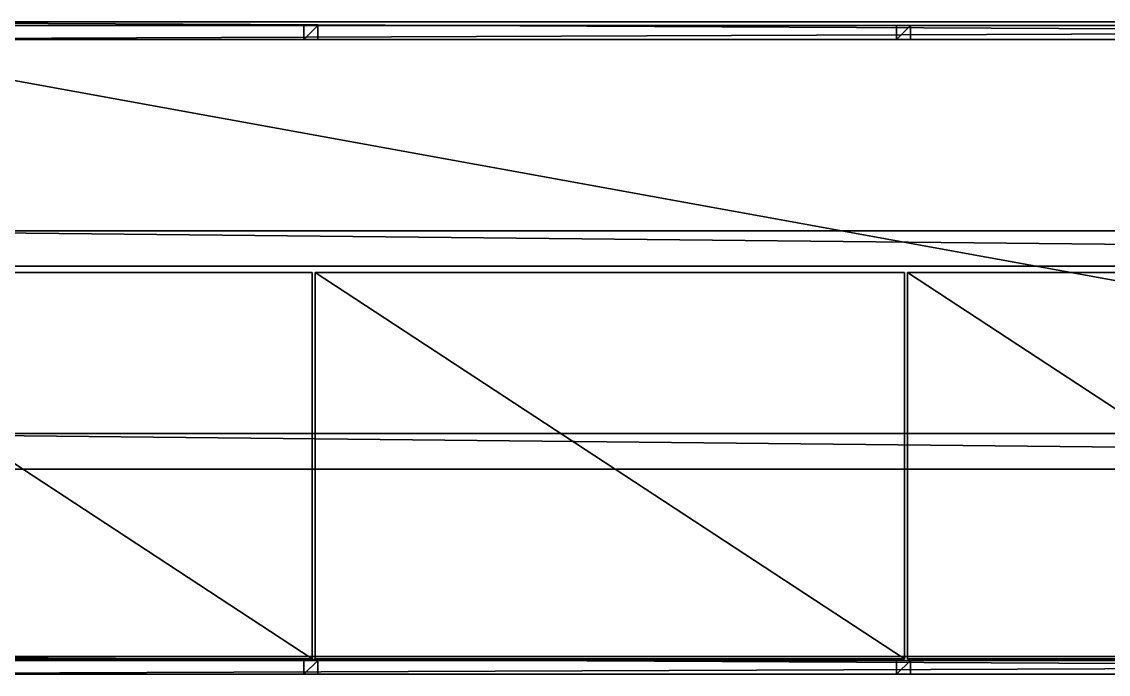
# Model space of a CAD drawing. Header units: millimetres. Extents: x -3100 to 14040, y -1280 to 1295.
# Drawn here: x 1185 to 5470, y -1280 to 1295 of the extents above; entities that cross this region are included whole.
import ezdxf

# ---------------------------------------------------------------- set-up
doc = ezdxf.new("R2010")
doc.units = ezdxf.units.MM

msp = doc.modelspace()

# ---------------------------------------------------------------- linework, layer by layer
at = {"layer": 'CAD_75LAB'}
for points in [[(14040, 1295, 1250), (-40, 1295, 1250), (-40, 1295, 1320)], [(14040, 1295, 1320), (14040, 1295, 1250), (-40, 1295, 1320)], [(14040, 1225, 1250), (-40, 1225, 1250), (-40, 1295, 1250)], [(14040, 1295, 1250), (14040, 1225, 1250), (-40, 1295, 1250)], [(14040, 1225, 1320), (-40, 1295, 1320), (-40, 1225, 1320)], [(14040, 1295, 1320), (-40, 1295, 1320), (14040, 1225, 1320)], [(14040, 1280, 1160), (-40, 1280, 1160), (-40, 1280, 1250)], [(14040, 1280, 1250), (14040, 1280, 1160), (-40, 1280, 1250)], [(14040, -1280, 1160), (-40, -1280, 1160), (-40, 1280, 1160)], [(14040, 1280, 1160), (14040, -1280, 1160), (-40, 1280, 1160)], [(14040, -1280, 1250), (-40, 1280, 1250), (-40, -1280, 1250)], [(14040, 1280, 1250), (-40, 1280, 1250), (14040, -1280, 1250)], [(14040, 1280, 3995), (14040, 1280, 3940), (-40, 1280, 3940)], [(14040, 1280, 3995), (-40, 1280, 3940), (-40, 1280, 3995)], [(14040, 1280, 3940), (-40, 1225, 3940), (-40, 1280, 3940)], [(14040, 1280, 3940), (14040, 1225, 3940), (-40, 1225, 3940)], [(14040, 1280, 3995), (-40, 1280, 3995), (-40, 1225, 3995)], [(14040, 1280, 3995), (-40, 1225, 3995), (14040, 1225, 3995)], [(2297.5, 1280, 3940), (2297.5, 1280, 1250), (2297.5, 1225, 1250)], [(2297.5, 1225, 3940), (2297.5, 1280, 3940), (2297.5, 1225, 1250)], [(2297.5, 1280, 3940), (2352.5, 1280, 1250), (2297.5, 1280, 1250)], [(2352.5, 1280, 3940), (2352.5, 1280, 1250), (2297.5, 1280, 3940)], [(2352.5, 1280, 1250), (2297.5, 1225, 1250), (2297.5, 1280, 1250)], [(2352.5, 1280, 1250), (2352.5, 1225, 1250), (2297.5, 1225, 1250)], [(2352.5, 1280, 3940), (2297.5, 1280, 3940), (2297.5, 1225, 3940)], [(2352.5, 1280, 3940), (2297.5, 1225, 3940), (2352.5, 1225, 3940)], [(2352.5, 1280, 3940), (2352.5, 1225, 1250), (2352.5, 1280, 1250)], [(2352.5, 1225, 3940), (2352.5, 1225, 1250), (2352.5, 1280, 3940)], [(4635, 1280, 3940), (4635, 1280, 1250), (4635, 1225, 1250)], [(4635, 1225, 3940), (4635, 1280, 3940), (4635, 1225, 1250)], [(4635, 1280, 3940), (4690, 1280, 1250), (4635, 1280, 1250)], [(4690, 1280, 3940), (4690, 1280, 1250), (4635, 1280, 3940)], [(4690, 1280, 1250), (4635, 1225, 1250), (4635, 1280, 1250)], [(4690, 1280, 1250), (4690, 1225, 1250), (4635, 1225, 1250)], [(4690, 1280, 3940), (4635, 1280, 3940), (4635, 1225, 3940)], [(4690, 1280, 3940), (4635, 1225, 3940), (4690, 1225, 3940)], [(4690, 1280, 3940), (4690, 1225, 1250), (4690, 1280, 1250)], [(4690, 1225, 3940), (4690, 1225, 1250), (4690, 1280, 3940)], [(14040, 1225, 3995), (-40, 1225, 3940), (14040, 1225, 3940)], [(14040, 1225, 3995), (-40, 1225, 3995), (-40, 1225, 3940)], [(14040, 1225, 1250), (-40, 1225, 1320), (-40, 1225, 1250)], [(14040, 1225, 1320), (-40, 1225, 1320), (14040, 1225, 1250)], [(2297.5, 1225, 3940), (2297.5, 1225, 1250), (2352.5, 1225, 1250)], [(2352.5, 1225, 3940), (2297.5, 1225, 3940), (2352.5, 1225, 1250)], [(4635, 1225, 3940), (4635, 1225, 1250), (4690, 1225, 1250)], [(4690, 1225, 3940), (4635, 1225, 3940), (4690, 1225, 1250)], [(13960, 470, 1160), (13960, 470, 910), (300, 470, 910)], [(13960, 470, 1160), (300, 470, 910), (300, 470, 1160)], [(13960, 330, 910), (300, 330, 910), (300, 470, 910)], [(13960, 470, 910), (13960, 330, 910), (300, 470, 910)], [(13960, 330, 1160), (300, 470, 1160), (300, 330, 1160)], [(13960, 470, 1160), (300, 470, 1160), (13960, 330, 1160)], [(2330, 305, 2518), (2330, 305, 1253), (6, 305, 1253)], [(2330, 305, 2518), (6, 305, 1253), (6, 305, 2518)], [(2330, -1219, 1253), (6, -1219, 1253), (6, 305, 1253)], [(2330, 305, 1253), (2330, -1219, 1253), (6, 305, 1253)], [(2330, -1219, 2518), (6, 305, 2518), (6, -1219, 2518)], [(2330, 305, 2518), (6, 305, 2518), (2330, -1219, 2518)], [(2330, 305, 3789), (2330, 305, 2524), (6, 305, 2524)], [(2330, 305, 3789), (6, 305, 2524), (6, 305, 3789)], [(2330, -1219, 2524), (6, -1219, 2524), (6, 305, 2524)], [(2330, 305, 2524), (2330, -1219, 2524), (6, 305, 2524)], [(2330, -1219, 3789), (6, 305, 3789), (6, -1219, 3789)], [(2330, 305, 3789), (6, 305, 3789), (2330, -1219, 3789)], [(13960, 330, 1160), (300, 330, 910), (13960, 330, 910)], [(13960, 330, 1160), (300, 330, 1160), (300, 330, 910)], [(2330, -1219, 1253), (2330, 305, 1253), (2330, 305, 2518)], [(2330, -1219, 2518), (2330, -1219, 1253), (2330, 305, 2518)], [(2330, -1219, 2524), (2330, 305, 2524), (2330, 305, 3789)], [(2330, -1219, 3789), (2330, -1219, 2524), (2330, 305, 3789)], [(2342, -1219, 1253), (2342, 305, 2518), (2342, 305, 1253)], [(2342, -1219, 2518), (2342, 305, 2518), (2342, -1219, 1253)], [(4666, 305, 2518), (4666, 305, 1253), (2342, 305, 1253)], [(4666, 305, 2518), (2342, 305, 1253), (2342, 305, 2518)], [(4666, -1219, 1253), (2342, -1219, 1253), (2342, 305, 1253)], [(4666, 305, 1253), (4666, -1219, 1253), (2342, 305, 1253)], [(4666, -1219, 2518), (2342, 305, 2518), (2342, -1219, 2518)], [(4666, 305, 2518), (2342, 305, 2518), (4666, -1219, 2518)], [(2342, -1219, 2524), (2342, 305, 3789), (2342, 305, 2524)], [(2342, -1219, 3789), (2342, 305, 3789), (2342, -1219, 2524)], [(4666, 305, 3789), (4666, 305, 2524), (2342, 305, 2524)], [(4666, 305, 3789), (2342, 305, 2524), (2342, 305, 3789)], [(4666, -1219, 2524), (2342, -1219, 2524), (2342, 305, 2524)], [(4666, 305, 2524), (4666, -1219, 2524), (2342, 305, 2524)], [(4666, -1219, 3789), (2342, 305, 3789), (2342, -1219, 3789)], [(4666, 305, 3789), (2342, 305, 3789), (4666, -1219, 3789)], [(4666, -1219, 1253), (4666, 305, 1253), (4666, 305, 2518)], [(4666, -1219, 2518), (4666, -1219, 1253), (4666, 305, 2518)], [(4666, -1219, 2524), (4666, 305, 2524), (4666, 305, 3789)], [(4666, -1219, 3789), (4666, -1219, 2524), (4666, 305, 3789)], [(4678, -1219, 1253), (4678, 305, 2518), (4678, 305, 1253)], [(4678, -1219, 2518), (4678, 305, 2518), (4678, -1219, 1253)], [(7002, 305, 2518), (7002, 305, 1253), (4678, 305, 1253)], [(7002, 305, 2518), (4678, 305, 1253), (4678, 305, 2518)], [(7002, -1219, 1253), (4678, -1219, 1253), (4678, 305, 1253)], [(7002, 305, 1253), (7002, -1219, 1253), (4678, 305, 1253)], [(7002, -1219, 2518), (4678, 305, 2518), (4678, -1219, 2518)], [(7002, 305, 2518), (4678, 305, 2518), (7002, -1219, 2518)], [(4678, -1219, 2524), (4678, 305, 3789), (4678, 305, 2524)], [(4678, -1219, 3789), (4678, 305, 3789), (4678, -1219, 2524)], [(7002, 305, 3789), (7002, 305, 2524), (4678, 305, 2524)], [(7002, 305, 3789), (4678, 305, 2524), (4678, 305, 3789)], [(7002, -1219, 2524), (4678, -1219, 2524), (4678, 305, 2524)], [(7002, 305, 2524), (7002, -1219, 2524), (4678, 305, 2524)], [(7002, -1219, 3789), (4678, 305, 3789), (4678, -1219, 3789)], [(7002, 305, 3789), (4678, 305, 3789), (7002, -1219, 3789)], [(13960, -330, 1160), (13960, -330, 910), (300, -330, 910)], [(13960, -330, 1160), (300, -330, 910), (300, -330, 1160)], [(13960, -470, 910), (300, -470, 910), (300, -330, 910)], [(13960, -330, 910), (13960, -470, 910), (300, -330, 910)], [(13960, -470, 1160), (300, -330, 1160), (300, -470, 1160)], [(13960, -330, 1160), (300, -330, 1160), (13960, -470, 1160)], [(13960, -470, 1160), (300, -470, 910), (13960, -470, 910)], [(13960, -470, 1160), (300, -470, 1160), (300, -470, 910)], [(14040, -1210, 1250), (-40, -1210, 1250), (-40, -1210, 1320)], [(14040, -1210, 1320), (14040, -1210, 1250), (-40, -1210, 1320)], [(14040, -1280, 1250), (-40, -1280, 1250), (-40, -1210, 1250)], [(14040, -1210, 1250), (14040, -1280, 1250), (-40, -1210, 1250)], [(14040, -1280, 1320), (-40, -1210, 1320), (-40, -1280, 1320)], [(14040, -1210, 1320), (-40, -1210, 1320), (14040, -1280, 1320)], [(14040, -1225, 3995), (14040, -1225, 3940), (-40, -1225, 3940)], [(14040, -1225, 3995), (-40, -1225, 3940), (-40, -1225, 3995)], [(14040, -1225, 3940), (-40, -1280, 3940), (-40, -1225, 3940)], [(14040, -1225, 3940), (14040, -1280, 3940), (-40, -1280, 3940)], [(14040, -1225, 3995), (-40, -1225, 3995), (-40, -1280, 3995)], [(14040, -1225, 3995), (-40, -1280, 3995), (14040, -1280, 3995)], [(2330, -1219, 2518), (6, -1219, 1253), (2330, -1219, 1253)], [(2330, -1219, 2518), (6, -1219, 2518), (6, -1219, 1253)], [(2330, -1219, 3789), (6, -1219, 2524), (2330, -1219, 2524)], [(2330, -1219, 3789), (6, -1219, 3789), (6, -1219, 2524)], [(2297.5, -1225, 3940), (2297.5, -1225, 1250), (2297.5, -1280, 1250)], [(2297.5, -1280, 3940), (2297.5, -1225, 3940), (2297.5, -1280, 1250)], [(2297.5, -1225, 3940), (2352.5, -1225, 1250), (2297.5, -1225, 1250)], [(2352.5, -1225, 3940), (2352.5, -1225, 1250), (2297.5, -1225, 3940)], [(2352.5, -1225, 1250), (2297.5, -1280, 1250), (2297.5, -1225, 1250)], [(2352.5, -1225, 1250), (2352.5, -1280, 1250), (2297.5, -1280, 1250)], [(2352.5, -1225, 3940), (2297.5, -1225, 3940), (2297.5, -1280, 3940)], [(2352.5, -1225, 3940), (2297.5, -1280, 3940), (2352.5, -1280, 3940)], [(4666, -1219, 2518), (2342, -1219, 1253), (4666, -1219, 1253)], [(4666, -1219, 2518), (2342, -1219, 2518), (2342, -1219, 1253)], [(4666, -1219, 3789), (2342, -1219, 2524), (4666, -1219, 2524)], [(4666, -1219, 3789), (2342, -1219, 3789), (2342, -1219, 2524)], [(2352.5, -1225, 3940), (2352.5, -1280, 1250), (2352.5, -1225, 1250)], [(2352.5, -1280, 3940), (2352.5, -1280, 1250), (2352.5, -1225, 3940)], [(4635, -1225, 3940), (4635, -1225, 1250), (4635, -1280, 1250)], [(4635, -1280, 3940), (4635, -1225, 3940), (4635, -1280, 1250)], [(4635, -1225, 3940), (4690, -1225, 1250), (4635, -1225, 1250)], [(4690, -1225, 3940), (4690, -1225, 1250), (4635, -1225, 3940)], [(4690, -1225, 1250), (4635, -1280, 1250), (4635, -1225, 1250)], [(4690, -1225, 1250), (4690, -1280, 1250), (4635, -1280, 1250)], [(4690, -1225, 3940), (4635, -1225, 3940), (4635, -1280, 3940)], [(4690, -1225, 3940), (4635, -1280, 3940), (4690, -1280, 3940)], [(7002, -1219, 2518), (4678, -1219, 1253), (7002, -1219, 1253)], [(7002, -1219, 2518), (4678, -1219, 2518), (4678, -1219, 1253)], [(7002, -1219, 3789), (4678, -1219, 2524), (7002, -1219, 2524)], [(7002, -1219, 3789), (4678, -1219, 3789), (4678, -1219, 2524)], [(4690, -1225, 3940), (4690, -1280, 1250), (4690, -1225, 1250)], [(4690, -1280, 3940), (4690, -1280, 1250), (4690, -1225, 3940)], [(14040, -1280, 1160), (-40, -1280, 1250), (-40, -1280, 1160)], [(14040, -1280, 1250), (-40, -1280, 1250), (14040, -1280, 1160)], [(14040, -1280, 3995), (-40, -1280, 3940), (14040, -1280, 3940)], [(14040, -1280, 3995), (-40, -1280, 3995), (-40, -1280, 3940)], [(14040, -1280, 1250), (-40, -1280, 1320), (-40, -1280, 1250)], [(14040, -1280, 1320), (-40, -1280, 1320), (14040, -1280, 1250)], [(2297.5, -1280, 3940), (2297.5, -1280, 1250), (2352.5, -1280, 1250)], [(2352.5, -1280, 3940), (2297.5, -1280, 3940), (2352.5, -1280, 1250)], [(4635, -1280, 3940), (4635, -1280, 1250), (4690, -1280, 1250)], [(4690, -1280, 3940), (4635, -1280, 3940), (4690, -1280, 1250)]]:
    msp.add_3dface(points, dxfattribs=at)

doc.saveas('drawing.dxf')
